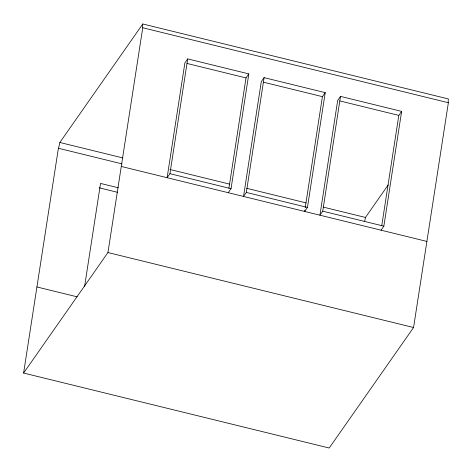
<?xml version="1.0" encoding="UTF-8"?>
<svg xmlns="http://www.w3.org/2000/svg" width="472" height="472" viewBox="0 0 472 472"><rect width="100%" height="100%" fill="white"/><g stroke="black" fill="none" stroke-linecap="round" stroke-linejoin="round"><path stroke-width="0.71" d="M23.6 373.051L58.398 148.261A7.003 1.286 -76.2 0 0 59.844 142.473L142.786 23.978L448.4 98.949A7.003 1.286 -76.2 0 0 448.365 102.731L413.566 327.515L329.214 448.022L23.6 373.051L107.946 252.544L142.745 27.759A7.003 1.286 -76.2 0 1 142.786 23.978M84.571 286.581L100.542 183.419L118.307 187.779M187.697 58.9L184.888 62.918L167.117 177.702L169.932 173.684L187.697 58.9L248.821 73.897L231.05 188.682L228.242 192.694M228.914 188.34L246.012 77.91L248.821 73.897M264.102 77.644L261.293 81.662L243.522 196.446L246.331 192.428L264.102 77.644L325.226 92.636L307.455 207.42L304.647 211.438L304.871 209.987M305.207 207.81L322.417 96.654L325.226 92.636M340.507 96.388L337.692 100.4L319.928 215.191L322.736 211.173L340.507 96.388L401.631 111.38L383.86 226.165L381.051 230.183M381.724 225.822L398.816 115.398L401.631 111.38M364.591 221.368A7.003 1.286 -76.2 0 0 365.458 217.445L388.19 184.965M142.745 27.759L448.365 102.731M187.018 63.443L246.012 77.91M263.423 82.181L322.417 96.654M339.828 100.925L398.816 115.398M59.844 142.473L122.826 157.925M170.062 169.513L229.469 184.086M246.649 188.298L306.051 202.871M323.231 207.09L365.458 217.445M169.932 173.684L231.05 188.682M246.331 192.428L307.455 207.42M322.736 211.173L383.86 226.165M58.398 148.261L122.1 163.89M121.275 166.457L426.889 241.428M99.15 187.785L117.628 192.322M107.946 252.544L413.566 327.515M36.928 286.958L77.125 296.823"/></g></svg>
